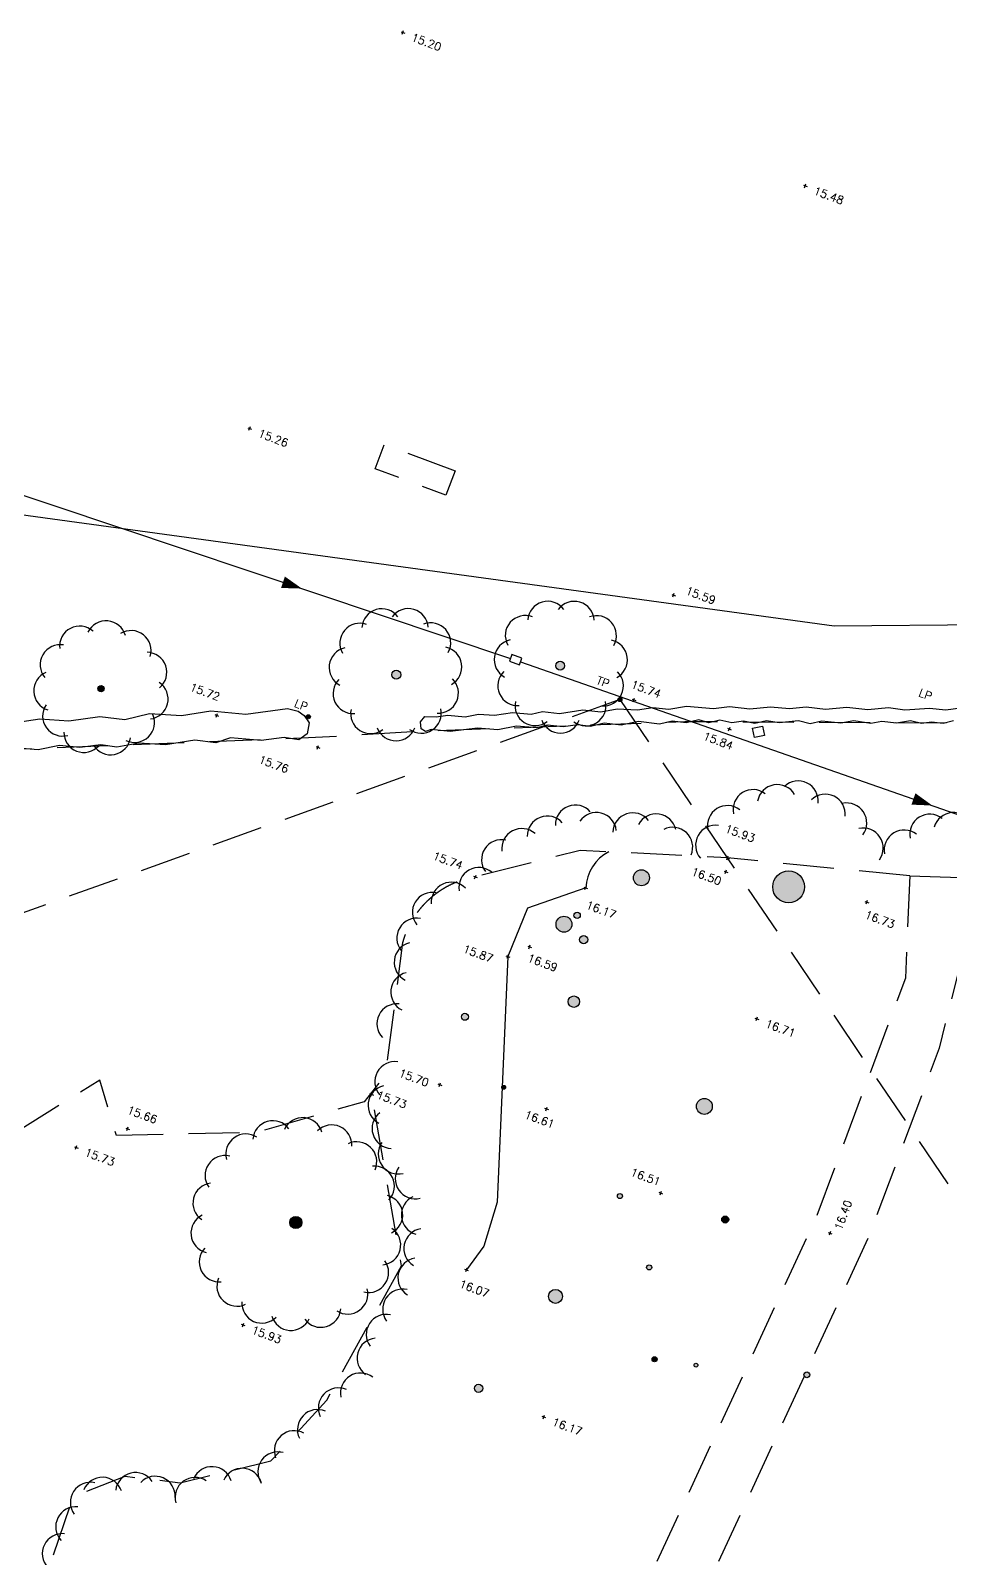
# Model space of a CAD drawing. Header units: millimetres. Extents: x 521005098 to 522149999836, y 174611071 to 175300000107.
# Drawn here: x 521504392 to 521550342, y 174895454 to 174971802 of the extents above; entities that cross this region are included whole.
import ezdxf

# ---------------------------------------------------------------- set-up
doc = ezdxf.new("R2010")
doc.units = ezdxf.units.MM
doc.header["$LTSCALE"] = 200
doc.linetypes.add('survey-A$0$DASHED', pattern=[19.05, 12.7, -6.35])
for name, color, linetype in [('0-35TEXT', 3, 'Continuous'), ('survey-A$0$BT', 8, 'Continuous'), ('survey-A$0$DETAIL', 8, 'Continuous'), ('survey-A$0$FOUL', 8, 'Continuous'), ('survey-A$0$LEVEL', 8, 'Continuous'), ('survey-A$0$SERVICE', 8, 'Continuous'), ('survey-A$0$TEXT_SERVICE', 8, 'Continuous'), ('survey-A$0$VEGETATION', 8, 'Continuous')]:
    doc.layers.add(name, color=color, linetype=linetype)
doc.styles.add('survey-A$0$ROMANS', font='Romans.shx')

# ---------------------------------------------------------------- blocks, each defined once
blk = doc.blocks.new('survey-A')
at = {"layer": 'survey-A$0$SERVICE', "linetype": 'Continuous'}
h = blk.add_hatch(color=256, dxfattribs=at)
edge = h.paths.add_edge_path()
edge.add_arc((521533835, 174938368), 100, -20.42304, 339.57696)
h = blk.add_hatch(color=256, dxfattribs=at)
edge = h.paths.add_edge_path()
edge.add_arc((521518270, 174937512), 100, -20.42304, 339.57696)
at = {"layer": 'survey-A$0$VEGETATION', "linetype": 'Continuous'}
h = blk.add_hatch(color=256, dxfattribs=at)
edge = h.paths.add_edge_path()
edge.add_arc((521530847, 174940064), 223, -20.42304, 339.57696)
edge = h.paths.add_edge_path()
edge.add_arc((521522659, 174939615), 223, -20.42304, 339.57696)
h = blk.add_hatch(color=256, dxfattribs=at)
edge = h.paths.add_edge_path()
edge.add_arc((521507912, 174938914), 159, -20.42304, 339.57696)
h = blk.add_hatch(color=256, dxfattribs=at)
edge = h.paths.add_edge_path()
edge.add_arc((521538050, 174918043), 398, -20.42304, 339.57696)
edge = h.paths.add_edge_path()
edge.add_arc((521542259, 174929012), 796, -20.42304, 339.57696)
edge = h.paths.add_edge_path()
edge.add_arc((521534906, 174929467), 398, -20.42304, 339.57696)
edge = h.paths.add_edge_path()
edge.add_arc((521531694, 174927590), 159, -20.42304, 339.57696)
edge = h.paths.add_edge_path()
edge.add_arc((521526089, 174922519), 175, -20.42304, 339.57696)
edge = h.paths.add_edge_path()
edge.add_arc((521531534, 174923278), 286, -20.42304, 339.57696)
h = blk.add_hatch(color=256, dxfattribs=at)
edge = h.paths.add_edge_path()
edge.add_arc((521531038, 174927145), 398, -20.42304, 339.57696)
edge = h.paths.add_edge_path()
edge.add_arc((521532019, 174926375), 207, -20.42304, 339.57696)
h = blk.add_hatch(color=256, dxfattribs=at)
edge = h.paths.add_edge_path()
edge.add_arc((521528027, 174918998), 95.5, -20.42304, 339.57696)
h = blk.add_hatch(color=256, dxfattribs=at)
edge = h.paths.add_edge_path()
edge.add_arc((521526773, 174903955), 207, -20.42304, 339.57696)
edge = h.paths.add_edge_path()
edge.add_arc((521530614, 174908551), 350, -20.42304, 339.57696)
edge = h.paths.add_edge_path()
edge.add_arc((521535293, 174909996), 127, -20.42304, 339.57696)
edge = h.paths.add_edge_path()
edge.add_arc((521537629, 174905115), 95.5, -20.42304, 339.57696)
edge = h.paths.add_edge_path()
edge.add_arc((521533833, 174913559), 127, -20.42304, 339.57696)
h = blk.add_hatch(color=256, dxfattribs=at)
edge = h.paths.add_edge_path()
edge.add_arc((521517640, 174912244), 302, -20.42304, 339.57696)
h = blk.add_hatch(color=256, dxfattribs=at)
edge = h.paths.add_edge_path()
edge.add_arc((521539090, 174912390), 175, -20.42304, 339.57696)
h = blk.add_hatch(color=256, dxfattribs=at)
edge = h.paths.add_edge_path()
edge.add_arc((521535566, 174905406), 127, -20.42304, 339.57696)
h = blk.add_hatch(color=256, dxfattribs=at)
edge = h.paths.add_edge_path()
edge.add_arc((521554222, 174904336), 191, -20.42304, 339.57696)
edge = h.paths.add_edge_path()
edge.add_arc((521552309, 174898870), 191, -20.42304, 339.57696)
edge = h.paths.add_edge_path()
edge.add_arc((521549511, 174892822), 111, -20.42304, 339.57696)
edge = h.paths.add_edge_path()
edge.add_arc((521544411, 174893582), 143, -20.42304, 339.57696)
edge = h.paths.add_edge_path()
edge.add_arc((521544330, 174890143), 95.5, -20.42304, 339.57696)
edge = h.paths.add_edge_path()
edge.add_arc((521541216, 174890902), 95.5, -20.42304, 339.57696)
edge = h.paths.add_edge_path()
edge.add_arc((521543170, 174904628), 143, -20.42304, 339.57696)
at = {"layer": 'survey-A$0$BT', "linetype": 'Continuous', "flags": 128}
blk.add_lwpolyline([(521569564, 174944062), (521561446, 174947085), (521559615, 174942167), (521544534, 174942039), (521481137, 174950724), (521462309, 174957283)], dxfattribs=at)
at = {"layer": 'survey-A$0$DETAIL', "linetype": 'survey-A$0$DASHED'}
blk.add_line((521548310, 174929561), (521552441, 174929419), dxfattribs=at)
at = {"layer": 'survey-A$0$DETAIL', "linetype": 'survey-A$0$DASHED', "flags": 128}
blk.add_lwpolyline([(521525597, 174949795), (521525138, 174948578), (521521610, 174949909), (521522069, 174951125)], close=True, dxfattribs=at)
for points in [[(521480966, 174937911), (521486366, 174937041), (521486380, 174926245), (521486759, 174925363), (521491061, 174920443), (521499507, 174917442), (521501498, 174919755), (521502161, 174922179), (521501703, 174924218), (521500812, 174926981), (521497376, 174935658), (521518280, 174936470), (521523978, 174936798), (521537068, 174937280), (521554246, 174937183), (521555257, 174937088), (521557739, 174937750), (521559641, 174940192), (521558773, 174942358), (521561576, 174949904)], [(521548310, 174929561), (521548093, 174924449), (521543653, 174912534), (521534048, 174891798), (521531638, 174884495), (521528218, 174873551), (521525568, 174860974), (521521672, 174848263), (521517799, 174839095), (521508384, 174821570), (521502054, 174808425), (521499602, 174802472), (521491490, 174781256), (521487079, 174774452), (521485541, 174773073), (521481786, 174770754), (521477816, 174769783), (521473658, 174771591), (521472071, 174774298), (521470015, 174781380), (521468804, 174793858), (521468169, 174803444), (521467858, 174805861), (521466484, 174814106), (521464464, 174819609), (521458998, 174827101), (521449949, 174833959), (521445941, 174843277), (521450372, 174860554)], [(521552441, 174929419), (521550688, 174924606), (521549776, 174920947), (521546277, 174911557), (521536589, 174890621), (521534024, 174883749), (521530604, 174872805), (521528014, 174860459), (521524063, 174847530), (521520001, 174837912), (521510586, 174820387), (521504307, 174807340), (521501937, 174801579), (521493825, 174780363), (521489177, 174773092), (521485076, 174769035), (521481074, 174762616)], [(521512320, 174828897), (521505623, 174826554), (521499292, 174826852), (521494098, 174832974), (521484980, 174833867), (521479428, 174833890), (521475737, 174835185), (521465992, 174831115), (521458898, 174833669), (521457048, 174833652), (521451529, 174838541), (521455659, 174843859), (521457971, 174842670), (521458116, 174844450), (521457607, 174849200), (521452446, 174849074), (521451814, 174852672), (521453128, 174856117), (521457763, 174861450), (521465705, 174867274), (521468552, 174868795), (521475694, 174870751), (521479947, 174875820), (521485500, 174877140), (521493906, 174878065), (521500167, 174870200), (521505515, 174866863), (521509722, 174869164), (521512948, 174872347), (521513566, 174875993), (521508440, 174880644), (521502645, 174887119), (521506528, 174898564), (521509117, 174899557), (521511873, 174899240), (521516402, 174900325), (521519190, 174903361), (521522920, 174910074), (521521474, 174918475)]]:
    blk.add_lwpolyline(points, dxfattribs=at)
blk.add_lwpolyline([(521548310, 174929561), (521539204, 174930463), (521531847, 174930833), (521526609, 174929509, 0.291607), (521522977, 174926237), (521522117, 174919620), (521521058, 174918277), (521515641, 174916731), (521508684, 174916596), (521507845, 174919355), (521503479, 174916629), (521498969, 174912292), (521494892, 174909260, 0.105156), (521477511, 174905516), (521467698, 174901819, -0.379026), (521460276, 174907190, -0.196114), (521463405, 174916335, -0.196114)], format="xyb", dxfattribs=at)
at = {"layer": 'survey-A$0$DETAIL', "linetype": 'Continuous', "flags": 128}
blk.add_lwpolyline([(521533277, 174930761, 0.263076), (521532121, 174928971), (521529211, 174927946), (521528231, 174925535), (521527693, 174913254), (521527032, 174911054), (521526162, 174909878)], format="xyb", dxfattribs=at)
at = {"layer": 'survey-A$0$FOUL', "linetype": 'Continuous', "flags": 128}
for points in [[(521499025, 174950253), (521528363, 174940430)], [(521528870, 174940260), (521558280, 174929987)]]:
    blk.add_lwpolyline(points, dxfattribs=at)
at = {"layer": 'survey-A$0$FOUL', "flags": 128}
for points in [[(521517950, 174943917, 0, 600, 0), (521517002, 174944234, 600, 600, 0)], [(521549438, 174933076, 0, 600, 0), (521548494, 174933406, 600, 600, 0)]]:
    blk.add_lwpolyline(points, format="xyseb", dxfattribs=at)
at = {"layer": 'survey-A$0$LEVEL', "flags": 128}
for points in [[(521522897, 174971743), (521523085, 174971674)], [(521522956, 174971615), (521523026, 174971802)], [(521542995, 174964076), (521543183, 174964006)], [(521543054, 174963947), (521543124, 174964135)], [(521515243, 174951958), (521515430, 174951888)], [(521515302, 174951829), (521515372, 174952016)], [(521536420, 174943630), (521536608, 174943560)], [(521536479, 174943502), (521536549, 174943689)], [(521534438, 174938390), (521534625, 174938321)], [(521534497, 174938262), (521534566, 174938449)], [(521513599, 174937619), (521513786, 174937549)], [(521513658, 174937490), (521513727, 174937678)], [(521539202, 174936935), (521539389, 174936865)], [(521539261, 174936807), (521539331, 174936994)], [(521518652, 174936019), (521518839, 174935949)], [(521518711, 174935890), (521518780, 174936078)], [(521539110, 174930497), (521539298, 174930428)], [(521539169, 174930369), (521539239, 174930556)], [(521526574, 174929415), (521526644, 174929602)], [(521539034, 174929803), (521539222, 174929733)], [(521539093, 174929674), (521539163, 174929862)], [(521526515, 174929543), (521526703, 174929474)], [(521532027, 174929005), (521532214, 174928936)], [(521532086, 174928877), (521532156, 174929064)], [(521546074, 174928287), (521546261, 174928218)], [(521546133, 174928159), (521546202, 174928346)], [(521529226, 174926053), (521529413, 174925983)], [(521529284, 174925924), (521529354, 174926112)], [(521528137, 174925570), (521528325, 174925501)], [(521528196, 174925442), (521528266, 174925629)], [(521540579, 174922459), (521540767, 174922389)], [(521540638, 174922330), (521540708, 174922517)], [(521524744, 174919165), (521524931, 174919095)], [(521524803, 174919036), (521524872, 174919223)], [(521521329, 174918679), (521521516, 174918609)], [(521521388, 174918551), (521521458, 174918738)], [(521530069, 174917952), (521530257, 174917882)], [(521530128, 174917823), (521530198, 174918011)], [(521509143, 174916960), (521509331, 174916890)], [(521509202, 174916831), (521509272, 174917019)], [(521506579, 174916030), (521506767, 174915960)], [(521506638, 174915902), (521506708, 174916089)], [(521535778, 174913749), (521535966, 174913679)], [(521535837, 174913620), (521535907, 174913808)], [(521544236, 174911748), (521544423, 174911678)], [(521544295, 174911619), (521544364, 174911806)], [(521526068, 174909913), (521526255, 174909843)], [(521526127, 174909784), (521526196, 174909972)], [(521514913, 174907156), (521515100, 174907086)], [(521514972, 174907027), (521515041, 174907214)], [(521529932, 174902561), (521530120, 174902491)], [(521529991, 174902432), (521530061, 174902619)]]:
    blk.add_lwpolyline(points, dxfattribs=at)
at = {"layer": 'survey-A$0$SERVICE', "linetype": 'survey-A$0$DASHED'}
for q in [(521501218, 174926714), (521552347, 174911028)]:
    blk.add_line((521533835, 174938368), q, dxfattribs=at)
at = {"layer": 'survey-A$0$SERVICE', "linetype": 'Continuous', "flags": 128}
for points in [[(521528314, 174940289), (521528812, 174940103), (521528937, 174940439), (521528439, 174940625)], [(521540453, 174936941), (521540953, 174937043), (521541047, 174936582), (521540548, 174936480)]]:
    blk.add_lwpolyline(points, close=True, dxfattribs=at)
at = {"layer": 'survey-A$0$SERVICE', "linetype": 'Continuous'}
for centre in [(521533835, 174938368), (521518270, 174937512)]:
    blk.add_circle(centre, 100, dxfattribs=at)
at = {"layer": 'survey-A$0$VEGETATION', "linetype": 'Continuous', "flags": 128}
for points in [[(521550503, 174937302), (521549975, 174937175), (521549394, 174937245), (521548889, 174937178), (521548350, 174937306), (521547649, 174937185), (521546908, 174937275), (521546365, 174937184), (521545518, 174937303), (521544861, 174937196), (521543926, 174937289), (521543337, 174937156), (521542747, 174937307), (521541791, 174937213), (521541153, 174937309), (521540576, 174937181), (521539999, 174937289), (521539430, 174937207), (521538824, 174937344), (521538277, 174937215), (521537770, 174937355), (521537141, 174937217), (521536435, 174937294), (521535811, 174937144), (521534764, 174937280), (521533886, 174937094), (521533041, 174937193), (521532370, 174937022), (521531737, 174937111), (521530993, 174937006), (521530191, 174937089), (521529689, 174936953), (521528664, 174937041), (521527729, 174936865), (521526713, 174936950), (521525344, 174936774), (521524409, 174936868), (521524122, 174936779), (521523908, 174936917), (521523876, 174937252), (521524095, 174937523), (521524658, 174937509), (521525236, 174937588), (521526107, 174937508), (521526766, 174937645), (521527572, 174937599), (521528459, 174937719), (521529392, 174937646), (521529960, 174937777), (521530821, 174937677), (521531975, 174937855), (521532872, 174937765), (521533690, 174937911), (521534717, 174937852), (521535470, 174937982), (521536272, 174937899), (521537164, 174938041), (521538502, 174937924), (521539304, 174938027), (521540316, 174937905), (521541357, 174938016), (521542301, 174937924), (521543143, 174938002), (521544109, 174937887), (521545167, 174937992), (521546209, 174937869), (521547249, 174937980), (521548067, 174937862), (521549302, 174937941), (521550115, 174937867), (521550845, 174937958)], [(521517228, 174937930), (521517754, 174937794), (521518054, 174937583), (521518312, 174937209), (521518204, 174936652), (521517799, 174936366), (521517066, 174936480), (521515916, 174936331), (521514375, 174936467), (521513641, 174936204), (521512595, 174936335), (521511136, 174936103), (521509794, 174936185), (521508707, 174935993), (521507897, 174936115), (521506854, 174935975), (521505837, 174936075), (521504779, 174935853), (521503179, 174935991)], [(521503641, 174937231), (521504862, 174937412), (521506298, 174937315), (521507851, 174937532), (521509109, 174937382), (521510329, 174937676), (521511924, 174937579), (521513401, 174937805), (521515153, 174937649), (521517228, 174937930)]]:
    blk.add_lwpolyline(points, dxfattribs=at)
at = {"layer": 'survey-A$0$VEGETATION', "linetype": 'Continuous'}
for centre, radius in [((521530847, 174940064), 223), ((521522659, 174939615), 223), ((521507912, 174938914), 159), ((521534906, 174929467), 398), ((521542259, 174929012), 796), ((521531038, 174927145), 398), ((521531694, 174927590), 159), ((521532019, 174926375), 207), ((521531534, 174923278), 286), ((521526089, 174922519), 175), ((521528027, 174918998), 95.5), ((521538050, 174918043), 398), ((521533833, 174913559), 127), ((521517640, 174912244), 302), ((521539090, 174912390), 175), ((521535293, 174909996), 127), ((521530614, 174908551), 350), ((521535566, 174905406), 127), ((521537629, 174905115), 95.5), ((521543170, 174904628), 143), ((521526773, 174903955), 207)]:
    blk.add_circle(centre, radius, dxfattribs=at)
for centre, start, end in [((521521943, 174941907), 37.15456, 176.42629), ((521523262, 174941915), 4.26304, 143.53477), ((521529107, 174941573), 69.10219, 208.37392), ((521530224, 174942282), 36.49454, 175.76627), ((521531548, 174942279), 3.93435, 143.20608), ((521532658, 174941563), 331.13308, 110.40481), ((521506844, 174941043), 47.85859, 187.13031), ((521508164, 174941306), 15.38734, 154.65907), ((521509414, 174940819), 342.6441, 121.91583), ((521520839, 174941184), 70.05017, 209.3219), ((521524379, 174941205), 331.6577, 110.92944), ((521505871, 174940113), 80.29369, 219.56542), ((521528550, 174940374), 101.82602, 241.09775), ((521533203, 174940360), 298.28997, 77.5617), ((521510197, 174939733), 309.6517, 88.92343), ((521520305, 174939976), 102.81481, 242.08655), ((521524938, 174940006), 299.09712, 78.36884), ((521505553, 174938811), 113.14112, 252.41285), ((521528732, 174939067), 134.72389, 273.99562), ((521533007, 174939055), 265.43832, 44.71005), ((521510262, 174938397), 276.63024, 55.90197), ((521520505, 174938668), 135.37744, 274.64917), ((521524765, 174938694), 266.49449, 45.76621), ((521505995, 174937548), 146.16312, 285.43485), ((521529594, 174938068), 167.5763, 306.84802), ((521532134, 174938061), 232.77741, 12.04914), ((521509588, 174937233), 244.07609, 23.34782), ((521521379, 174937673), 167.93976, 307.21149), ((521523911, 174937688), 233.6024, 12.87413), ((521530863, 174937693), 200.21944, 339.49117), ((521507055, 174936729), 179.12154, 318.39327), ((521508394, 174936612), 211.63447, 350.9062), ((521522648, 174937307), 200.7083, 339.98004), ((521542734, 174933305), 353.93571, 133.20744), ((521540482, 174932873), 52.44814, 191.71987), ((521541696, 174933124), 30.68857, 169.96031), ((521544090, 174932639), 354.50404, 133.77577), ((521531607, 174932101), 41.68417, 180.9559), ((521532656, 174931727), 6.27747, 145.5492), ((521534477, 174931712), 38.58399, 177.85573), ((521535647, 174931657), 12.46257, 151.7343), ((521539208, 174932074), 52.44814, 191.71987), ((521545162, 174932206), 323.62899, 102.90072), ((521549312, 174931644), 52.04548, 191.31721), ((521550488, 174931725), 24.70302, 163.97475), ((521528931, 174930925), 48.50021, 187.77194), ((521530206, 174931554), 41.68417, 180.9559), ((521536469, 174930993), 337.33353, 116.60526), ((521538613, 174931094), 81.32029, 220.59202), ((521545986, 174930949), 323.62899, 102.90072), ((521548033, 174930854), 52.04548, 191.31721), ((521527920, 174930370), 77.40492, 216.67665), ((521526784, 174928977), 49.82309, 189.09482), ((521525405, 174928246), 44.92376, 184.19549), ((521524465, 174927739), 79.22161, 218.49334), ((521523687, 174926452), 79.22161, 218.49334), ((521523557, 174925248), 103.91031, 243.18204), ((521523388, 174923754), 103.91031, 243.18204), ((521522695, 174922171), 84.03145, 223.30318), ((521522591, 174919278), 81.80612, 221.07785), ((521522249, 174918095), 102.94335, 242.21508), ((521517985, 174916482), 16.26491, 155.53664), ((521522450, 174916937), 128.24814, 267.51987), ((521515146, 174915668), 56.4602, 195.73193), ((521516494, 174916327), 36.36242, 175.63415), ((521519440, 174916116), 356.20564, 135.47736), ((521520684, 174915273), 336.30218, 115.57391), ((521522757, 174915664), 144.82323, 284.09496), ((521514107, 174914587), 76.55815, 215.82988), ((521521566, 174914058), 316.39872, 95.67045), ((521523607, 174914425), 144.82323, 284.09496), ((521513503, 174913214), 96.59659, 235.86832), ((521521983, 174912615), 296.49637, 75.7681), ((521523911, 174912620), 114.57786, 253.84959), ((521513403, 174911715), 116.49729, 255.76902), ((521521882, 174911116), 276.59404, 55.86577), ((521524040, 174910943), 98.91909, 238.19082), ((521513819, 174910271), 136.39799, 275.66972), ((521521278, 174909742), 256.56016, 35.83189), ((521523741, 174909469), 98.91909, 238.19082), ((521514701, 174909056), 156.30161, 295.57334), ((521520239, 174908661), 236.46021, 15.73194), ((521515945, 174908214), 176.20522, 315.47695), ((521522980, 174907911), 77.3003, 216.57203), ((521517400, 174907847), 196.26533, 335.53706), ((521518891, 174908002), 216.3616, 355.63334), ((521522160, 174906651), 77.3003, 216.57203), ((521521699, 174905463), 95.38472, 234.65645), ((521520869, 174903720), 52.23005, 191.50178), ((521519767, 174902974), 66.37612, 205.64785), ((521518723, 174901892), 66.37612, 205.64785), ((521517569, 174900839), 61.24822, 200.51995), ((521516745, 174899777), 74.40801, 213.67973), ((521513456, 174899041), 17.28525, 156.55698), ((521514958, 174898960), 17.28525, 156.55698), ((521507379, 174898260), 77.20932, 216.48105), ((521507979, 174898509), 18.36559, 157.63732), ((521509638, 174898745), 34.14068, 173.41241), ((521510620, 174898562), 356.84894, 136.12067), ((521512615, 174898503), 56.74668, 196.01841), ((521506649, 174897038), 83.86498, 223.13671), ((521505978, 174895693), 83.86498, 223.13671)]:
    blk.add_arc(centre, 1000, start, end, dxfattribs=at)
at = {"layer": 'survey-A$0$LEVEL', "style": 'survey-A$0$ROMANS'}
for s, rotation, p in [('15.20', 339.57696, (521523377, 174971305)), ('15.48', 339.57696, (521543475, 174963637)), ('15.26', 339.57696, (521515723, 174951519)), ('15.59', 339.57696, (521537074, 174943658)), ('15.72', 339.57696, (521512310, 174938840)), ('15.74', 339.57696, (521534349, 174938974)), ('15.84', 339.57696, (521537955, 174936388)), ('15.76', 339.57696, (521515744, 174935224)), ('15.93', 339.57696, (521539043, 174931767)), ('15.74', 339.57696, (521524447, 174930407)), ('16.50', 339.57696, (521537365, 174929621)), ('16.17', 339.57696, (521532101, 174927951)), ('16.73', 339.57696, (521546026, 174927468)), ('15.87', 339.57696, (521525957, 174925758)), ('16.59', 339.57696, (521529180, 174925299)), ('16.71', 339.57696, (521541060, 174922020)), ('15.70', 339.57696, (521522748, 174919554)), ('15.73', 339.57696, (521521646, 174918466)), ('15.66', 339.57696, (521509179, 174917710)), ('16.61', 339.57696, (521529030, 174917478)), ('15.73', 339.57696, (521507059, 174915591)), ('16.51', 339.57696, (521534325, 174914600)), ('16.40', 69.57697, (521544904, 174911818)), ('16.07', 339.57696, (521525767, 174909019)), ('15.93', 339.57696, (521515393, 174906717)), ('16.17', 339.57696, (521530412, 174902122))]:
    blk.add_text(s, height=400, rotation=rotation, dxfattribs=at).set_placement(p)
at = {"layer": 'survey-A$0$TEXT_SERVICE', "linetype": 'Continuous', "style": 'survey-A$0$ROMANS'}
for s, p in [('TP', (521532624, 174939174)), ('LP', (521548718, 174938554)), ('LP', (521517532, 174938025))]:
    blk.add_text(s, height=400, rotation=339.57696, dxfattribs=at).set_placement(p)

msp = doc.modelspace()

# ---------------------------------------------------------------- block references
at = {"layer": '0-35TEXT'}
msp.add_blockref('survey-A', (0, 0), dxfattribs=at)

doc.saveas('drawing.dxf')
